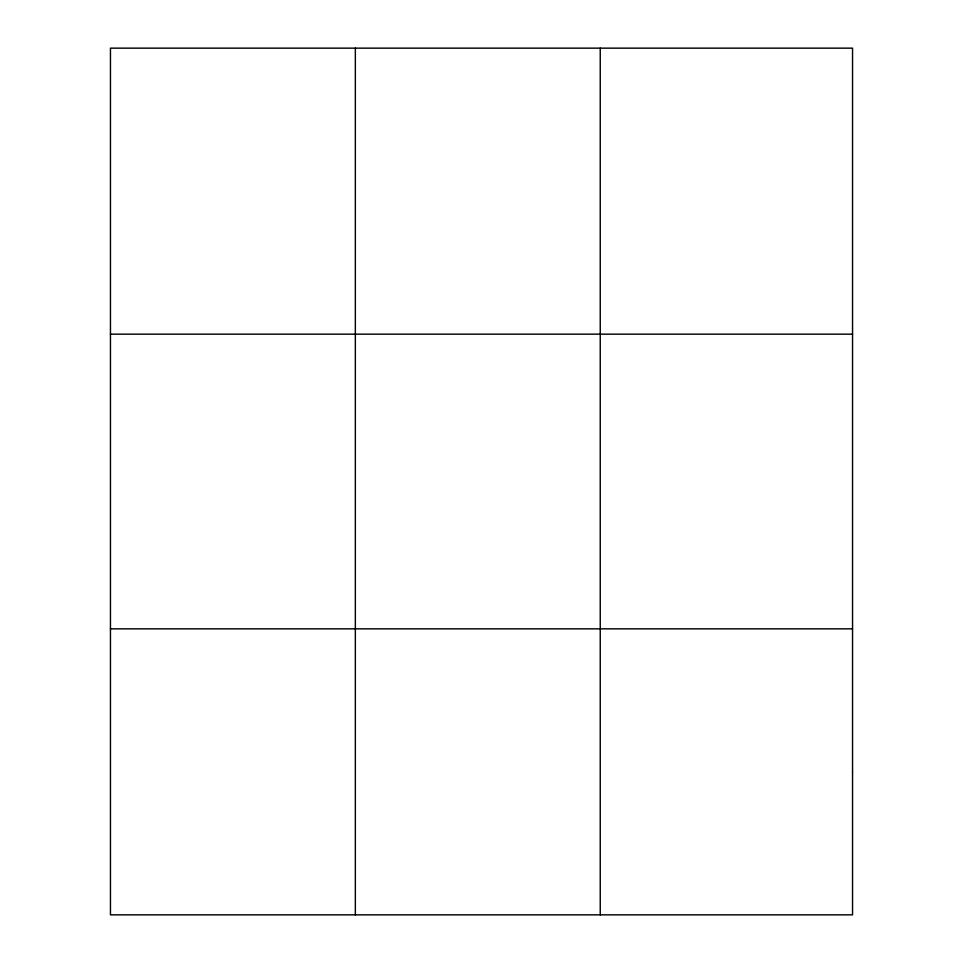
<?xml version="1.0" encoding="UTF-8"?>
<svg xmlns="http://www.w3.org/2000/svg" width="963" height="963" viewBox="0 0 963 963"><rect width="100%" height="100%" fill="white"/><g stroke="black" fill="none" stroke-linecap="round" stroke-linejoin="round"><path stroke-width="1.44" d="M355.347 48.15L355.347 914.85M600.238 48.15L600.238 914.85M110.456 334.161L852.544 334.161M110.456 628.839L852.544 628.839M852.544 771.845L852.544 914.85L110.456 914.85L110.456 48.15L852.544 48.15L852.544 771.845"/></g></svg>
